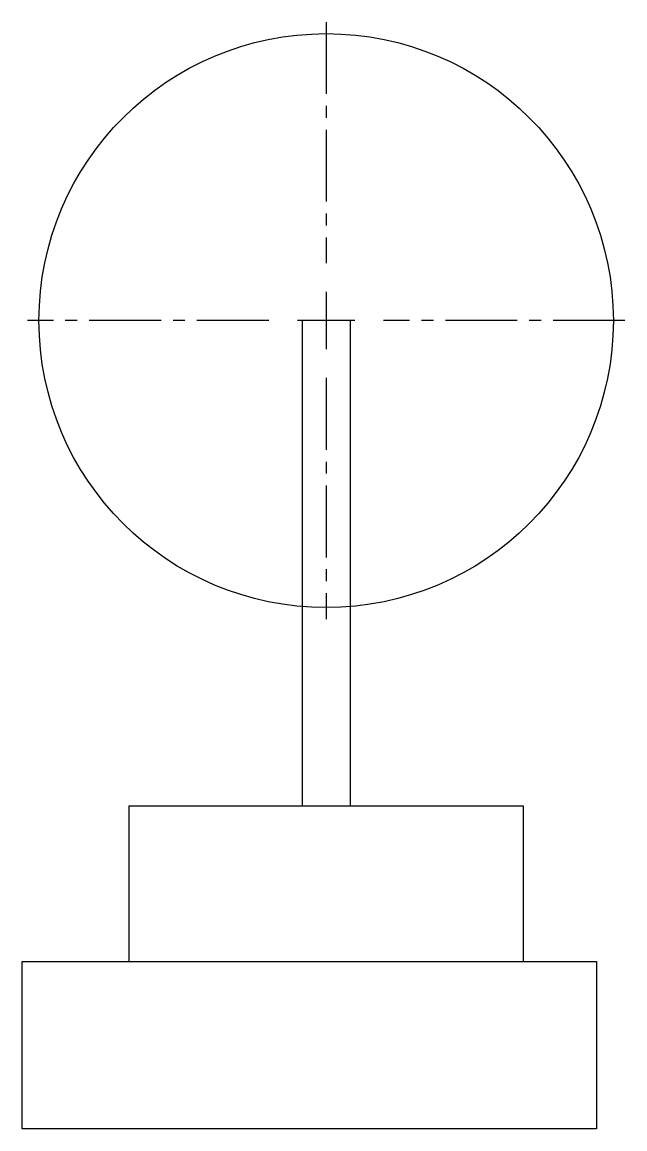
# Model space of a CAD drawing. Header units: inches. Extents: x 309.8 to 316.1, y 650.5 to 662.
import ezdxf

# ---------------------------------------------------------------- set-up
doc = ezdxf.new("R2010")
doc.units = ezdxf.units.IN
doc.header["$MEASUREMENT"] = 0
doc.linetypes.add('CENTER2', pattern=[1.125, 0.75, -0.125, 0.125, -0.125])
doc.layers.add('A-101-RCP', color=3, linetype='Continuous', lineweight=9)

msp = doc.modelspace()

# ---------------------------------------------------------------- linework, layer by layer
at = {"layer": 'A-101-RCP', "linetype": 'CENTER2', "lineweight": 30}
for p, q in [((312.931, 662.024, -80), (312.931, 659.504, -80)), ((312.331, 658.904, -80), (309.811, 658.904, -80)), ((316.051, 658.904, -80), (313.531, 658.904, -80)), ((312.931, 658.304, -80), (312.931, 655.784, -80))]:
    msp.add_line(p, q, dxfattribs=at)
at = {"layer": 'A-101-RCP', "linetype": 'Continuous', "lineweight": 30}
for p, q in [((312.931, 659.204, -80), (312.931, 658.604, -80)), ((313.231, 658.904, -80), (312.631, 658.904, -80))]:
    msp.add_line(p, q, dxfattribs=at)
at = {"layer": 'A-101-RCP', "lineweight": 30}
for p, q in [((312.681, 658.904, -80), (312.681, 653.829, -80)), ((313.181, 658.904, -80), (313.181, 653.829, -80)), ((314.993, 653.829, -80), (310.868, 653.829, -80)), ((310.868, 653.829, -80), (310.868, 652.204, -80)), ((314.993, 652.204, -80), (314.993, 653.829, -80)), ((309.755, 650.454, -80), (309.755, 652.204, -80)), ((309.755, 652.204, -80), (315.755, 652.204, -80)), ((310.868, 652.204, -80), (314.993, 652.204, -80)), ((315.755, 652.204, -80), (315.755, 650.454, -80)), ((315.755, 650.454, -80), (309.755, 650.454, -80))]:
    msp.add_line(p, q, dxfattribs=at)
msp.add_circle((312.931, 658.904, -80), 3, dxfattribs=at)

doc.saveas('drawing.dxf')
